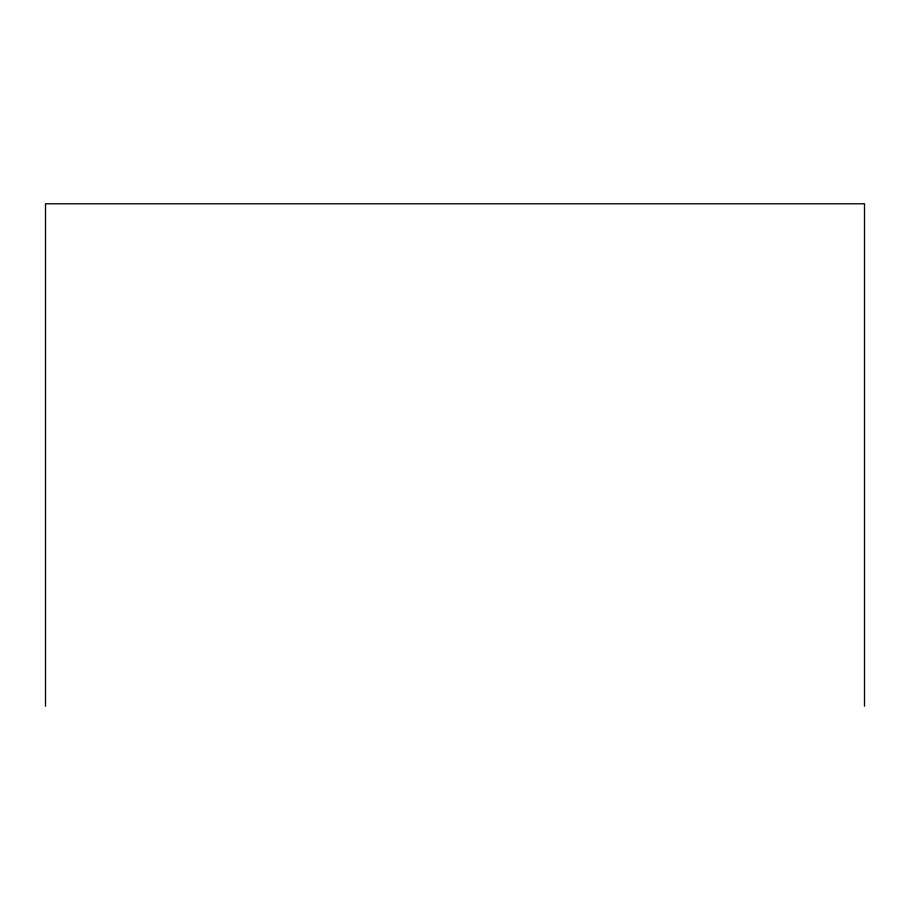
<?xml version="1.0" encoding="UTF-8"?>
<svg xmlns="http://www.w3.org/2000/svg" width="910" height="910" viewBox="0 0 910 910"><rect width="100%" height="100%" fill="white"/><g stroke="black" fill="none" stroke-linecap="round" stroke-linejoin="round"><path stroke-width="1.36" d="M864.5 706.228L864.5 203.772L45.5 203.772L45.5 706.228"/></g></svg>
